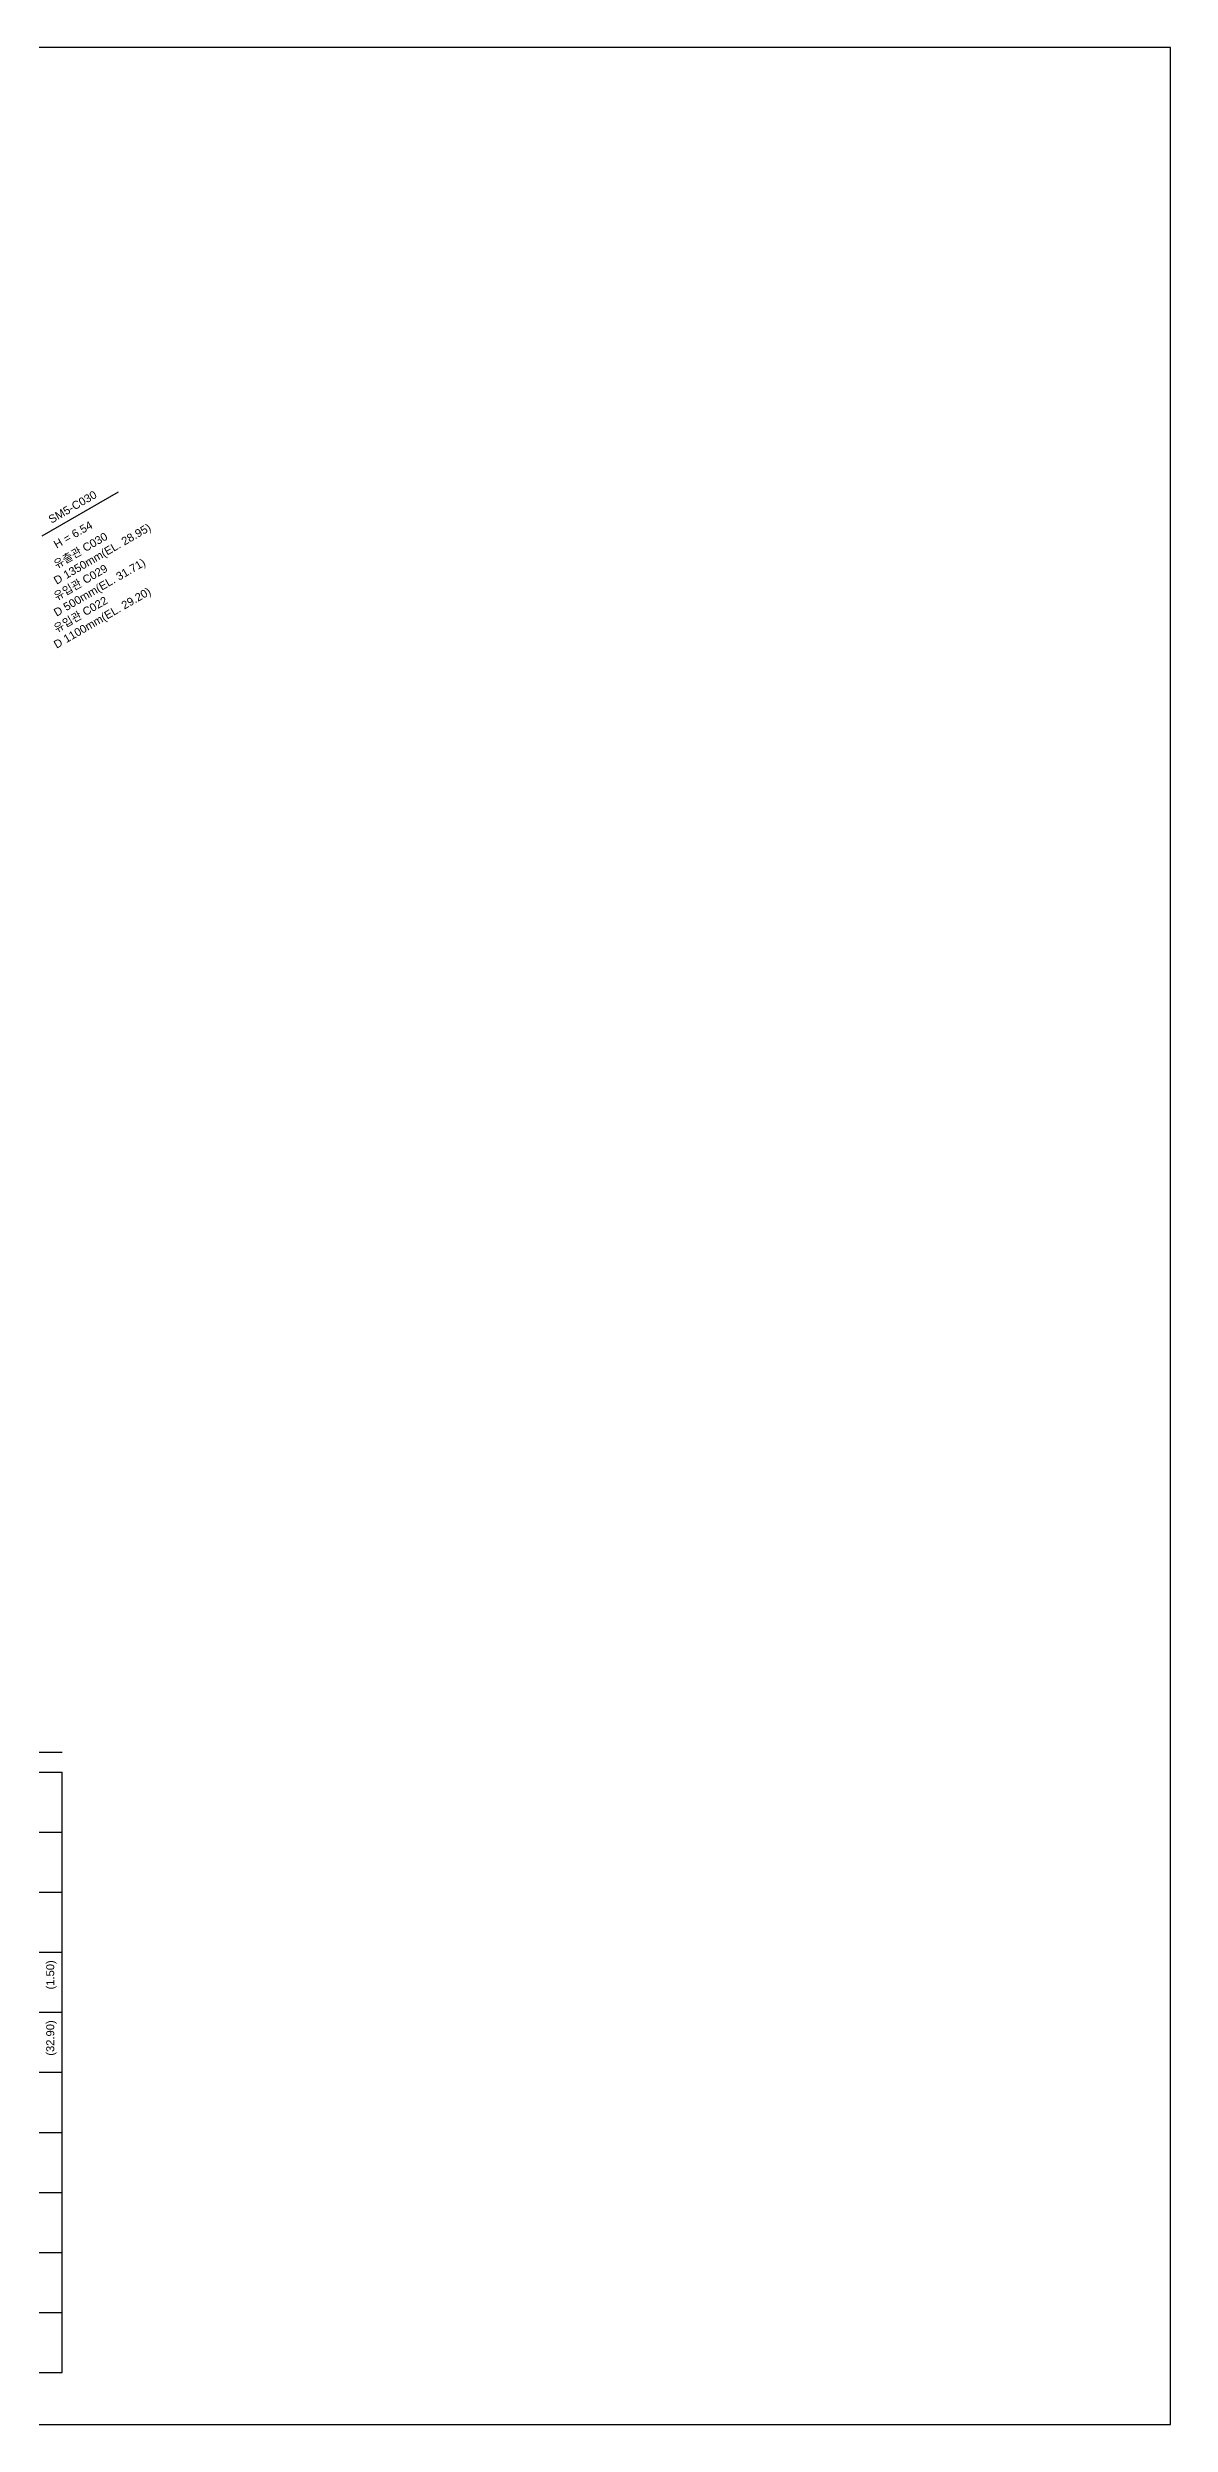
# Model space of a CAD drawing. Header units: millimetres. Extents: x -105495 to 3444, y -108190 to 2013.
# Drawn here: x 580 to 861, y -18676 to -18082 of the extents above; entities that cross this region are included whole.
import ezdxf
from ezdxf.enums import TextEntityAlignment as Align

# ---------------------------------------------------------------- set-up
doc = ezdxf.new("R2010")
doc.units = ezdxf.units.MM
for name, color, linetype in [('KZ_종단_깃발', 7, 'Continuous'), ('KZ_종단_도각', 7, 'Continuous'), ('KZ_종단_테이블문자', 7, 'Continuous'), ('KZ_종단_테이블선', 7, 'Continuous')]:
    doc.layers.add(name, color=color, linetype=linetype)
doc.styles.get("Standard").update_dxf_attribs({"font": 'arial.ttf'})

msp = doc.modelspace()

# ---------------------------------------------------------------- linework, layer by layer
at = {"layer": 'KZ_종단_깃발'}
msp.add_line((578.84, -18204.03), (597.89, -18193.03), dxfattribs=at)
at = {"layer": 'KZ_종단_도각'}
msp.add_lwpolyline([(20, -18676), (861, -18676), (861, -18082), (20, -18082)], close=True, dxfattribs=at)
at = {"layer": 'KZ_종단_테이블선'}
for p, q in [((45, -18508), (583.84, -18508)), ((45, -18513), (583.84, -18513)), ((583.84, -18528), (583.84, -18513)), ((45, -18528), (583.84, -18528)), ((583.84, -18543), (583.84, -18528)), ((45, -18543), (583.84, -18543)), ((583.84, -18558), (583.84, -18543)), ((45, -18558), (583.84, -18558)), ((583.84, -18573), (583.84, -18558)), ((45, -18573), (583.84, -18573)), ((583.84, -18588), (583.84, -18573)), ((45, -18588), (583.84, -18588)), ((583.84, -18603), (583.84, -18588)), ((45, -18603), (583.84, -18603)), ((583.84, -18618), (583.84, -18603)), ((45, -18618), (583.84, -18618)), ((583.84, -18633), (583.84, -18618)), ((45, -18633), (583.84, -18633)), ((583.84, -18648), (583.84, -18633)), ((45, -18648), (583.84, -18648)), ((583.84, -18663), (583.84, -18648)), ((45, -18663), (583.84, -18663))]:
    msp.add_line(p, q, dxfattribs=at)

# ---------------------------------------------------------------- texts
at = {"layer": 'KZ_종단_깃발'}
msp.add_text('SM5-C030', height=2, rotation=30, dxfattribs=at).set_placement((581.44, -18201.53), align=Align.BOTTOM_LEFT)
for s, p in [('H = 6.54', (581.44, -18205.53)), ('D 1350mm(EL. 28.95)', (581.44, -18214.53)), ('유출관 C030', (581.44, -18210.53)), ('D 500mm(EL. 31.71)', (581.44, -18222.53)), ('유입관 C029', (581.44, -18218.53)), ('D 1100mm(EL. 29.20)', (581.44, -18230.53)), ('유입관 C022', (581.44, -18226.53))]:
    msp.add_text(s, height=2, rotation=30, dxfattribs=at).set_placement(p, align=Align.TOP_LEFT)
at = {"layer": 'KZ_종단_테이블문자'}
for s, p in [('(1.50)', (580.84, -18560)), ('(32.90)', (580.84, -18575))]:
    msp.add_text(s, height=2, rotation=90, dxfattribs=at).set_placement(p, align=Align.MIDDLE_RIGHT)

doc.saveas('drawing.dxf')
